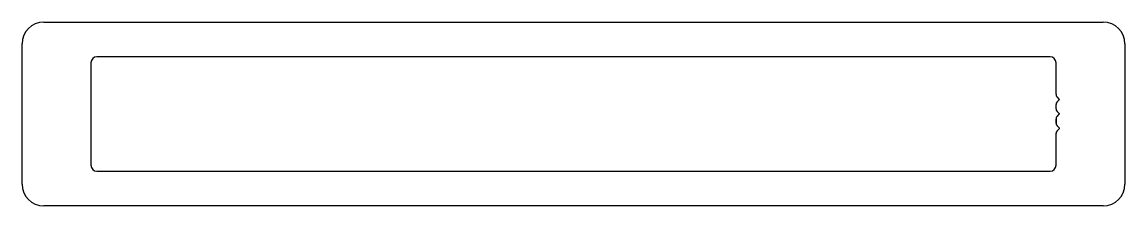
# Model space of a CAD drawing. Header units: inches. Extents: x -36.5 to 39.7, y 0.4 to 13.1.
import ezdxf

# ---------------------------------------------------------------- set-up
doc = ezdxf.new("R2010")
doc.units = ezdxf.units.IN
doc.header["$MEASUREMENT"] = 0

msp = doc.modelspace()

# ---------------------------------------------------------------- linework, layer by layer
at = {"color": 7}
for p, q in [((-34.994, 13.071), (38.206, 13.071)), ((-36.494, 1.871), (-36.494, 11.571)), ((39.706, 11.571), (39.706, 1.871)), ((34.536, 10.671), (-31.324, 10.671)), ((-31.734, 10.261), (-31.734, 3.181)), ((34.946, 8.08), (34.946, 10.261)), ((34.946, 8.08), (34.946, 8.08)), ((34.946, 8.08), (34.946, 8.08)), ((34.946, 8.08), (34.946, 8.08)), ((34.946, 8.08), (34.946, 8.08)), ((35.19, 7.732), (35.019, 7.903)), ((35.019, 7.55), (35.19, 7.721)), ((34.946, 7.08), (34.946, 7.373)), ((35.19, 6.732), (35.019, 6.903)), ((34.946, 6.08), (34.946, 6.373)), ((34.946, 6.373), (34.946, 6.08)), ((34.946, 6.08), (34.946, 6.373)), ((34.946, 6.373), (34.946, 6.08)), ((34.946, 6.08), (34.946, 6.373)), ((34.946, 6.373), (34.946, 6.373)), ((35.019, 6.55), (35.19, 6.721)), ((34.946, 3.181), (34.946, 5.39)), ((34.946, 5.373), (34.946, 5.373)), ((34.946, 5.373), (34.946, 5.373)), ((34.946, 5.373), (34.946, 5.373)), ((35.19, 5.732), (35.019, 5.903)), ((35.019, 5.55), (35.19, 5.721)), ((-31.324, 2.771), (34.536, 2.771)), ((38.206, 0.371), (-34.994, 0.371))]:
    msp.add_line(p, q, dxfattribs=at)
for centre, radius, start, end in [((-34.994, 11.571), 1.5, 90, 180), ((38.206, 11.571), 1.5, 0, 90), ((-31.324, 10.261), 0.41, 90, 180), ((34.536, 10.261), 0.41, 360, 90), ((35.196, 8.08), 0.25, 180, 225), ((35.184, 7.726), 0.008, 315, 45), ((35.196, 7.373), 0.25, 135, 180), ((35.196, 7.08), 0.25, 180, 225), ((35.196, 6.373), 0.25, 135, 180), ((35.184, 6.726), 0.008, 315, 45), ((35.196, 6.08), 0.25, 180, 225), ((35.196, 5.373), 0.25, 135, 180), ((35.184, 5.726), 0.008, 315, 45), ((-31.324, 3.181), 0.41, 180, 270), ((34.536, 3.181), 0.41, 270, 0), ((-34.994, 1.871), 1.5, 180, 270), ((38.206, 1.871), 1.5, 270, 0)]:
    msp.add_arc(centre, radius, start, end, dxfattribs=at)

doc.saveas('drawing.dxf')
